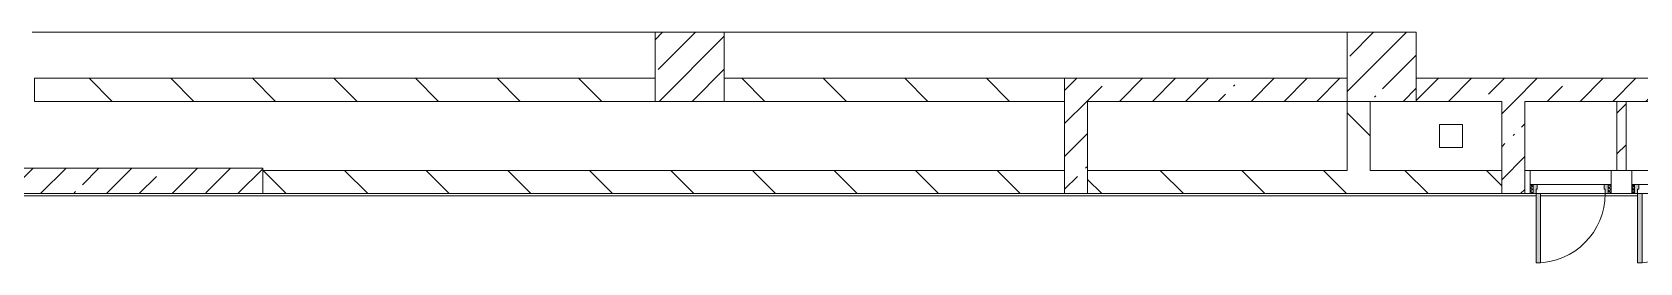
# Model space of a CAD drawing. Header units: millimetres. Extents: x -5524 to 188159, y -8553 to 29000.
# Drawn here: x 103909 to 117847, y 10300 to 12300 of the extents above; entities that cross this region are included whole.
import ezdxf

# ---------------------------------------------------------------- set-up
doc = ezdxf.new("R2010")
doc.units = ezdxf.units.MM
for name, color, linetype, lineweight, true_color in [('A-DOOR-3', 7, 'Continuous', 5, 0xaaaaaa), ('A-DOOR-4', 7, 'Continuous', 5, 0xe2e2e2), ('A-DOOR-FRAM-1', 7, 'Continuous', 5, 0xe2e2e2), ('A-DOOR-FRAM-2', 7, 'Continuous', 5, 0xaaaaaa), ('A-FLOR-2', 7, 'Continuous', 5, 0xaaaaaa)]:
    doc.layers.add(name, color=color, linetype=linetype, lineweight=lineweight, true_color=true_color)
for name, color, linetype, lineweight in [('A-WALL', 7, 'Continuous', 9), ('I-WALL-2', 7, 'Continuous', 5), ('S-COLS-2', 7, 'Continuous', 5)]:
    doc.layers.add(name, color=color, linetype=linetype, lineweight=lineweight)
pattern_1 = [(135, (61148.7, 0), (-353.5534, -353.5534), [])]
pattern_2 = [(45, (61148.7, 0), (-285.1231, 285.1231), []), (45, (61433.8, 0), (-285.1231, 285.1231), [504.031, -100.806, 16.764, -84.042])]
pattern_3 = [(135, (1951.41, 164.685), (-14.14214, -14.14214), []), (225, (1951.41, 164.685), (14.14214, -14.14214), [])]
pattern_4 = [(45, (-171.384, 164.685), (-14.1421, 14.1421), []), (135, (-171.384, 164.685), (-14.1421, -14.1421), [])]

# ---------------------------------------------------------------- blocks, each defined once
blk = doc.blocks.new('BSC_Колонна _Прямоугольная - 600х600-23205375-3_7_1_птичка')
at = {"layer": 'S-COLS-2'}
h = blk.add_hatch(dxfattribs=at)
h.set_pattern_fill('FP_65', color=256, style=0, pattern_type=2)
h.set_pattern_definition([(45, (-54460, -12000), (-285.123, 285.123), []), (45, (-54174.88, -12000), (-285.123, 285.123), [504.031, -100.806, 16.764, -84.042])])
h.paths.add_polyline_path([(-300, -300), (300, -300), (300, 300), (-300, 300)])
for p, q in [((300, 300), (-300, 300)), ((-300, 300), (-300, -300)), ((300, -300), (300, 300)), ((-300, -300), (300, -300))]:
    blk.add_line(p, q, dxfattribs=at)
blk = doc.blocks.new('110_Дверь_СКБ_1Ст - д-18 700x2100h_Технический шкаф ЭОМ и СС-V133-3_7_1_птичка')
at = {"layer": 'A-DOOR-3'}
h = blk.add_hatch(dxfattribs=at)
h.set_pattern_fill('FP_103', color=256, style=0, pattern_type=2)
h.set_pattern_definition(pattern_3)
h.paths.add_polyline_path([(362.5, 100), (337.5, 100), (337.5, 20), (362.5, 20)])
at = {"layer": 'A-DOOR-4'}
h = blk.add_hatch(color=256, dxfattribs=at)
h.paths.add_polyline_path([(-312.5, 100), (-312.5, 20), (-277.5, 20), (-277.5, 60), (-287.5, 60), (-292.5, 100)])
h.paths.add_polyline_path([(312.5, 100), (312.5, 60), (302.5, 60), (302.5, 20), (337.5, 20), (337.5, 100)])
at = {"layer": 'A-DOOR-FRAM-1'}
blk.add_hatch(color=256, dxfattribs=at).paths.add_polyline_path([(272.5, 700), (272.5, 100), (312.5, 100), (312.5, 700)])
at = {"layer": 'A-DOOR-FRAM-2'}
h = blk.add_hatch(dxfattribs=at)
h.set_pattern_fill('FP_104', color=256, style=0, pattern_type=2)
h.set_pattern_definition(pattern_4)
h.paths.add_polyline_path([(-312.5, 100), (-337.5, 100), (-337.5, 20), (-312.5, 20)])
at = {"layer": 'A-DOOR-3'}
for p, q in [((312.5, 700), (272.5, 700)), ((272.5, 700), (272.5, 100)), ((312.5, 100), (312.5, 700)), ((272.5, 100), (312.5, 100))]:
    blk.add_line(p, q, dxfattribs=at)
blk.add_arc((312.5, 100), 600, 90, 180, dxfattribs=at)
at = {"layer": 'A-DOOR-FRAM-2'}
for p, q in [((-312.5, 100), (-337.5, 100)), ((-337.5, 100), (-337.5, 20)), ((-337.5, 20), (-312.5, 20)), ((-287.5, 100), (-312.5, 100)), ((-312.5, 100), (-312.5, 20)), ((-312.5, 20), (-312.5, 100)), ((-312.5, 20), (-277.5, 20)), ((-287.5, 60), (-287.5, 100)), ((-287.5, 100), (272.5, 100)), ((-277.5, 60), (-287.5, 60)), ((-277.5, 20), (-277.5, 60)), ((302.5, 20), (-277.5, 20)), ((312.5, 60), (302.5, 60)), ((302.5, 60), (302.5, 20)), ((302.5, 20), (337.5, 20)), ((312.5, 100), (312.5, 60)), ((337.5, 100), (312.5, 100)), ((337.5, 20), (337.5, 100)), ((362.5, 100), (337.5, 100)), ((337.5, 100), (337.5, 20)), ((337.5, 20), (362.5, 20)), ((362.5, 20), (362.5, 100))]:
    blk.add_line(p, q, dxfattribs=at)
blk = doc.blocks.new('110_Дверь_СКБ_1Ст - д-18 700x2100h_Технический шкаф ЭОМ и СС-23257539-3_7_1_птичка')
at = {"layer": 'A-DOOR-3'}
h = blk.add_hatch(dxfattribs=at)
h.set_pattern_fill('FP_103', color=256, style=0, pattern_type=2)
h.set_pattern_definition(pattern_3)
h.paths.add_polyline_path([(362.5, 100), (337.5, 100), (337.5, 20), (362.5, 20)])
at = {"layer": 'A-DOOR-4'}
h = blk.add_hatch(color=256, dxfattribs=at)
h.paths.add_polyline_path([(312.5, 100), (312.5, 60), (302.5, 60), (302.5, 20), (337.5, 20), (337.5, 100)])
h.paths.add_polyline_path([(-287.5, 100), (-312.5, 100), (-312.5, 20), (-277.5, 20), (-277.5, 60), (-287.5, 60)])
at = {"layer": 'A-DOOR-FRAM-1'}
blk.add_hatch(color=256, dxfattribs=at).paths.add_polyline_path([(272.5, 700), (272.5, 100), (312.5, 100), (312.5, 700), (281.5, 700)])
at = {"layer": 'A-DOOR-FRAM-2'}
h = blk.add_hatch(dxfattribs=at)
h.set_pattern_fill('FP_104', color=256, style=0, pattern_type=2)
h.set_pattern_definition(pattern_4)
h.paths.add_polyline_path([(-312.5, 100), (-337.5, 100), (-337.5, 20), (-312.5, 20)])
at = {"layer": 'A-DOOR-3'}
for p, q in [((312.5, 700), (272.5, 700)), ((272.5, 700), (272.5, 100)), ((312.5, 100), (312.5, 700)), ((272.5, 100), (312.5, 100))]:
    blk.add_line(p, q, dxfattribs=at)
blk.add_arc((312.5, 100), 600, 90, 180, dxfattribs=at)
at = {"layer": 'A-DOOR-FRAM-2'}
for p, q in [((-312.5, 100), (-337.5, 100)), ((-337.5, 100), (-337.5, 20)), ((-337.5, 20), (-312.5, 20)), ((-287.5, 100), (-312.5, 100)), ((-312.5, 100), (-312.5, 20)), ((-312.5, 20), (-312.5, 100)), ((-312.5, 20), (-277.5, 20)), ((-287.5, 60), (-287.5, 100)), ((-287.5, 100), (272.5, 100)), ((-277.5, 60), (-287.5, 60)), ((-277.5, 20), (-277.5, 60)), ((302.5, 20), (-277.5, 20)), ((312.5, 60), (302.5, 60)), ((302.5, 60), (302.5, 20)), ((302.5, 20), (337.5, 20)), ((312.5, 100), (312.5, 60)), ((337.5, 100), (312.5, 100)), ((337.5, 20), (337.5, 100)), ((362.5, 100), (337.5, 100)), ((337.5, 100), (337.5, 20)), ((337.5, 20), (362.5, 20)), ((362.5, 20), (362.5, 100))]:
    blk.add_line(p, q, dxfattribs=at)

msp = doc.modelspace()

# ---------------------------------------------------------------- hatches: boundary and pattern name
at = {"layer": 'I-WALL-2'}
h = msp.add_hatch(dxfattribs=at)
h.set_pattern_fill('FP_60', color=256, style=0, pattern_type=2)
h.set_pattern_definition(pattern_1)
h.paths.add_polyline_path([(112858.7, 11700), (112858.7, 11900), (109908.7, 11900), (109908.7, 11700)])
h.paths.add_polyline_path([(106831.1, 11700), (109308.7, 11700), (109308.7, 11900), (103928.7, 11900), (103928.7, 11700)])
h = msp.add_hatch(dxfattribs=at)
h.set_pattern_fill('FP_57', color=256, style=0, pattern_type=2)
h.set_pattern_definition(pattern_2)
h.paths.add_polyline_path([(115308.7, 11700), (115308.7, 11900), (112858.7, 11900), (112858.7, 11700), (114288.8, 11700)])
h = msp.add_hatch(dxfattribs=at)
h.set_pattern_fill('FP_57', color=256, style=0, pattern_type=2)
h.set_pattern_definition(pattern_2)
h.paths.add_polyline_path([(123108.7, 11700), (127308.7, 11700), (127308.7, 11900), (121908.7, 11900), (121908.7, 11700), (122508.7, 11700)])
h.paths.add_polyline_path([(120488.7, 11700), (121308.7, 11700), (121308.7, 11900), (115908.7, 11900), (115908.7, 11700), (120288.7, 11700)])
h = msp.add_hatch(dxfattribs=at)
h.set_pattern_fill('FP_57', color=256, style=0, pattern_type=2)
h.set_pattern_definition(pattern_2)
h.paths.add_polyline_path([(112858.7, 10900), (113058.7, 10900), (113058.7, 11700), (112858.7, 11700), (112858.7, 11100)])
h = msp.add_hatch(dxfattribs=at)
h.set_pattern_fill('FP_60', color=256, style=0, pattern_type=2)
h.set_pattern_definition(pattern_1)
h.paths.add_polyline_path([(115308.7, 11100), (115508.7, 11100), (115508.7, 11700), (115308.7, 11700), (115308.7, 11221)])
h = msp.add_hatch(dxfattribs=at)
h.set_pattern_fill('FP_57', color=256, style=0, pattern_type=2)
h.set_pattern_definition(pattern_2)
h.paths.add_polyline_path([(116648.7, 10900), (116848.7, 10900), (116848.7, 11700), (116648.7, 11700), (116648.7, 11100)])
h = msp.add_hatch(dxfattribs=at)
h.set_pattern_fill('FP_62', color=256, style=0, pattern_type=2)
h.set_pattern_definition([(45, (61148.7, 0), (-176.7767, 176.7767), [])])
h.paths.add_polyline_path([(117727.9, 11100), (117727.9, 11700), (117647.9, 11700), (117647.9, 11100)])
h = msp.add_hatch(dxfattribs=at)
h.set_pattern_fill('FP_57', color=256, style=0, pattern_type=2)
h.set_pattern_definition(pattern_2)
h.paths.add_polyline_path([(105908.7, 10900), (105908.7, 11120), (103528.7, 11120), (103528.7, 10900)])
h = msp.add_hatch(dxfattribs=at)
h.set_pattern_fill('FP_60', color=256, style=0, pattern_type=2)
h.set_pattern_definition(pattern_1)
h.paths.add_polyline_path([(122308.7, 10900), (122308.7, 11100), (120488.7, 11100), (120488.7, 10900), (121746.4, 10900)])
h.paths.add_polyline_path([(118483.7, 10900), (118656.5, 10900), (118656.5, 11100), (118476.5, 11100), (118476.5, 10900)])
h.paths.add_polyline_path([(119356.5, 10900), (119536.5, 10900), (119536.5, 11100), (119356.5, 11100), (119356.5, 10980)])
h.paths.add_polyline_path([(120288.7, 10900), (120288.7, 11100), (120236.5, 11100), (120236.5, 10900)])
h.paths.add_polyline_path([(117776.5, 10900), (117776.5, 11100), (117596.5, 11100), (117596.5, 10900)])
h.paths.add_polyline_path([(116153.2, 10900), (116648.7, 10900), (116648.7, 11100), (113058.7, 11100), (113058.7, 10900), (114288.8, 10900)])
h.paths.add_polyline_path([(116848.7, 10900), (116896.5, 10900), (116896.5, 11100), (116848.7, 11100), (116848.7, 10980)])
h.paths.add_polyline_path([(110560, 10900), (112858.7, 10900), (112858.7, 11100), (105908.7, 11100), (105908.7, 10900), (106831.1, 10900)])
at = {"layer": 'S-COLS-2'}
h = msp.add_hatch(dxfattribs=at)
h.set_pattern_fill('FP_57', color=256, style=0, pattern_type=2)
h.set_pattern_definition(pattern_2)
h.paths.add_polyline_path([(109908.7, 11700), (109908.7, 12300), (109308.7, 12300), (109308.7, 11700)])

# ---------------------------------------------------------------- linework, layer by layer
at = {"layer": 'A-FLOR-2'}
for p, q in [((109308.7, 12300), (103908.7, 12300)), ((115308.7, 12300), (109908.7, 12300)), ((116108.7, 11500), (116308.7, 11500)), ((116108.7, 11300), (116108.7, 11500)), ((116308.7, 11500), (116308.7, 11300)), ((116308.7, 11300), (116108.7, 11300)), ((116946.5, 10880), (103548.7, 10880)), ((117826.5, 10880), (116986.5, 10880))]:
    msp.add_line(p, q, dxfattribs=at)
at = {"layer": 'A-WALL'}
for p, q in [((112858.7, 11700), (112858.7, 11900)), ((117727.9, 11700), (117647.9, 11700)), ((112858.7, 10900), (112858.7, 11100)), ((113058.7, 10900), (113058.7, 11100)), ((116648.7, 10900), (116648.7, 11100)), ((116848.7, 10900), (116848.7, 11100)), ((117647.9, 11100), (117727.9, 11100))]:
    msp.add_line(p, q, dxfattribs=at)
at = {"layer": 'I-WALL-2'}
for p, q in [((109308.7, 11900), (103928.7, 11900)), ((103928.7, 11900), (103928.7, 11700)), ((109308.7, 11700), (109308.7, 11900)), ((115308.7, 11900), (109908.7, 11900)), ((109908.7, 11900), (109908.7, 11700)), ((121308.7, 11900), (115908.7, 11900)), ((103928.7, 11700), (109308.7, 11700)), ((109908.7, 11700), (112858.7, 11700)), ((112858.7, 11700), (112858.7, 11100)), ((113058.7, 11100), (113058.7, 11700)), ((113058.7, 11700), (115308.7, 11700)), ((115308.7, 11700), (115308.7, 11100)), ((115508.7, 11100), (115508.7, 11700)), ((115908.7, 11700), (116648.7, 11700)), ((116648.7, 11700), (116648.7, 11100)), ((116848.7, 11100), (116848.7, 11700)), ((116848.7, 11700), (117647.9, 11700)), ((117647.9, 11700), (117647.9, 11100)), ((117727.9, 11100), (117727.9, 11700)), ((117727.9, 11700), (118527.9, 11700)), ((105908.7, 11120), (103528.7, 11120)), ((105908.7, 10900), (105908.7, 11120)), ((112858.7, 11100), (105908.7, 11100)), ((115308.7, 11100), (113058.7, 11100)), ((116648.7, 11100), (115508.7, 11100)), ((116848.7, 11100), (117647.9, 11100)), ((116896.5, 10980), (116896.5, 11100)), ((117596.5, 11100), (117596.5, 10980)), ((117727.9, 11100), (118527.9, 11100)), ((117776.5, 10980), (117776.5, 11100)), ((103528.7, 10900), (116896.5, 10900)), ((117596.5, 10900), (117776.5, 10900))]:
    msp.add_line(p, q, dxfattribs=at)
at = {"layer": 'S-COLS-2'}
for p, q in [((109908.7, 12300), (109308.7, 12300)), ((109308.7, 12300), (109308.7, 11900)), ((109908.7, 11900), (109908.7, 12300)), ((109308.7, 11900), (109308.7, 11700)), ((109908.7, 11700), (109908.7, 11900)), ((109308.7, 11700), (109908.7, 11700))]:
    msp.add_line(p, q, dxfattribs=at)

# ---------------------------------------------------------------- block references
at = {"layer": 'A-DOOR-3', "rotation": 180}
for name, p in [('110_Дверь_СКБ_1Ст - д-18 700x2100h_Технический шкаф ЭОМ и СС-V133-3_7_1_птичка', (117259, 11000)), ('110_Дверь_СКБ_1Ст - д-18 700x2100h_Технический шкаф ЭОМ и СС-23257539-3_7_1_птичка', (118139, 11000))]:
    msp.add_blockref(name, p, dxfattribs=at)
at = {"layer": 'S-COLS-2'}
msp.add_blockref('BSC_Колонна _Прямоугольная - 600х600-23205375-3_7_1_птичка', (115608.7, 12000), dxfattribs=at)

doc.saveas('drawing.dxf')
